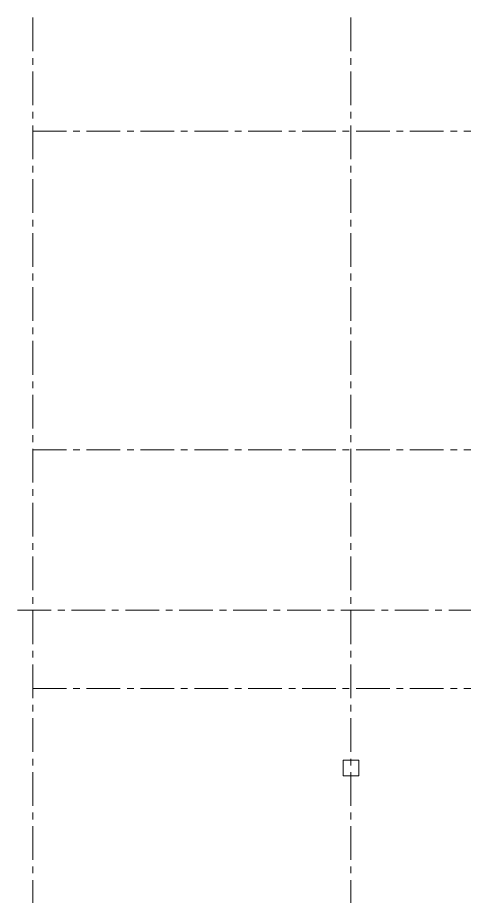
# Model space of a CAD drawing. Header units: millimetres. Extents: x -689206 to 4969298, y -1019800 to 703299.
# Drawn here: x 312269 to 320693, y 684740 to 701305 of the extents above; entities that cross this region are included whole.
import ezdxf

# ---------------------------------------------------------------- set-up
doc = ezdxf.new("R2010")
doc.units = ezdxf.units.MM
doc.linetypes.add('осеваяX2', pattern=[101.6, 63.5, -12.7, 12.7, -12.7])
doc.layers.add('стены', color=7, linetype='Continuous', lineweight=20)

msp = doc.modelspace()

# ---------------------------------------------------------------- linework, layer by layer
at = {"layer": 'стены', "color": 1, "linetype": 'осеваяX2', "lineweight": 15, "ltscale": 10}
for p, q in [((312554.2, 701305.3), (312554.2, 657157.8)), ((318554.2, 701305.3), (318554.2, 657157.8)), ((312554.2, 699161.8), (335272.3, 699161.8)), ((312554.2, 693159.8), (384704.2, 693159.8)), ((312268.6, 690132.4), (384418.6, 690132.4)), ((312554.2, 688659.8), (384704.2, 688659.8))]:
    msp.add_line(p, q, dxfattribs=at)
at = {"layer": 'стены', "color": 240, "true_color": 0xed1f24}
msp.add_lwpolyline([(318404.2, 687309.8), (318704.2, 687309.8), (318704.2, 687009.8), (318404.2, 687009.8)], close=True, dxfattribs=at)

doc.saveas('drawing.dxf')
